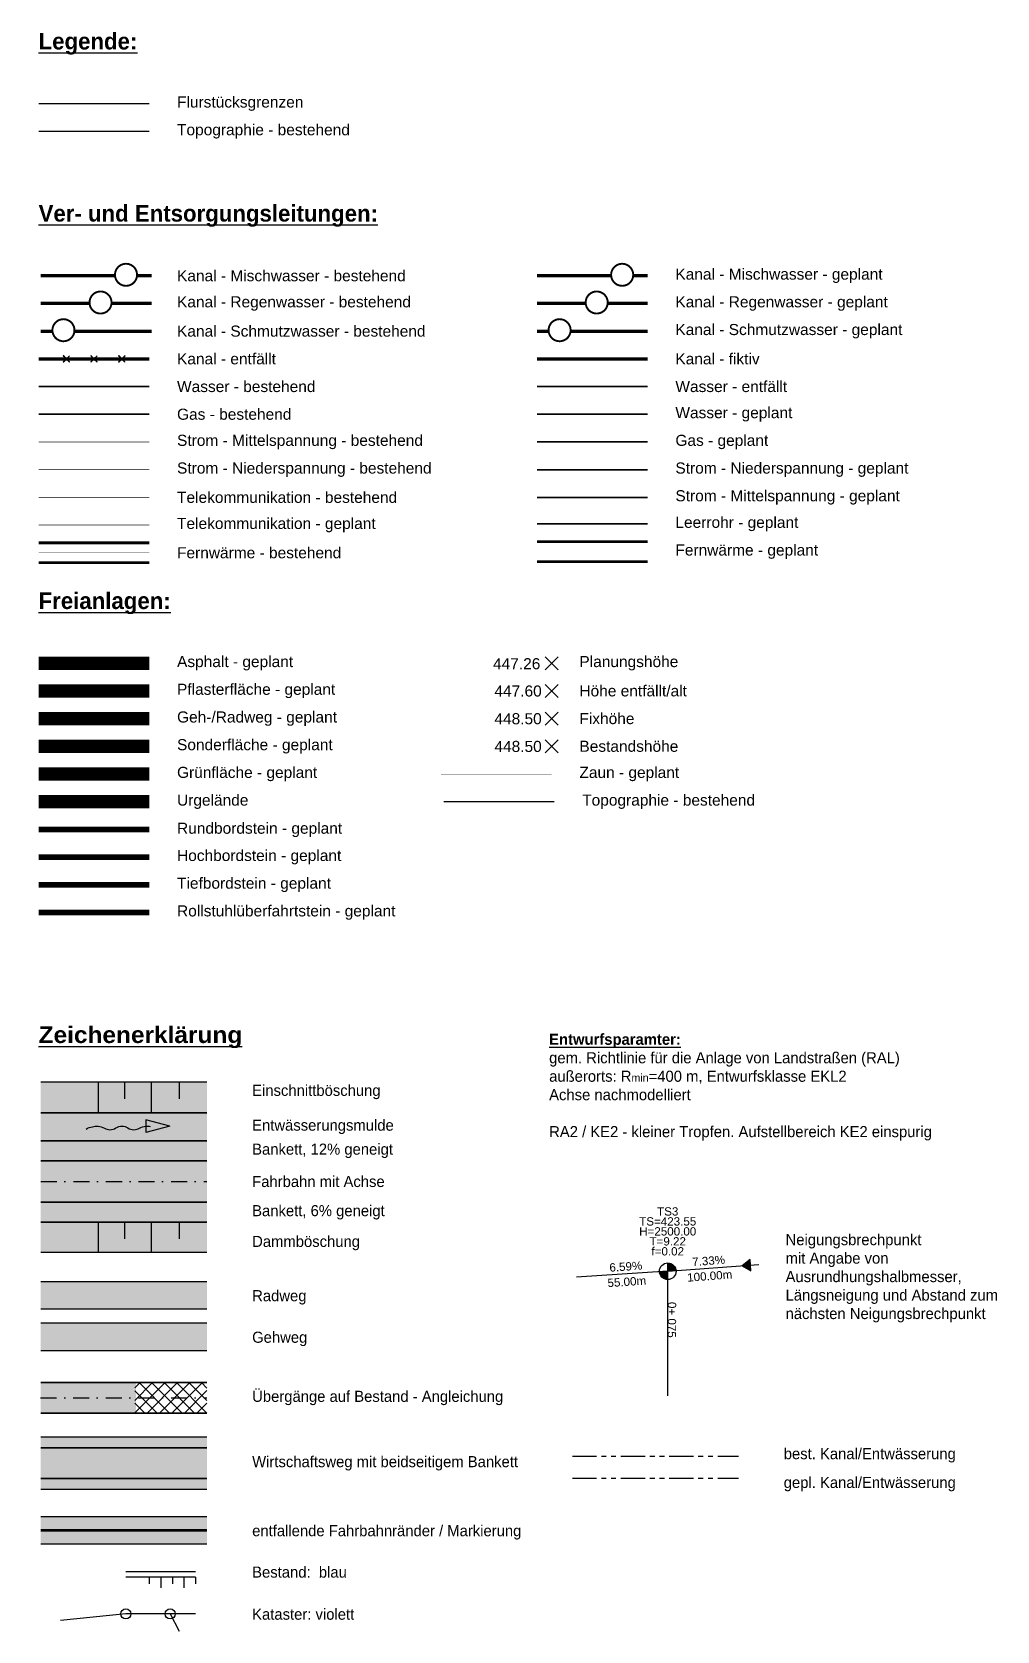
# Paper-space layout 'Legende' of a CAD drawing. Header units: metres. Extents: x 48 to 962, y 488 to 789.
# Drawn here: x 339.4 to 513.7, y 487.5 to 776.2 of the extents above; entities that cross this region are included whole.
import ezdxf
from ezdxf.enums import TextEntityAlignment as Align

# ---------------------------------------------------------------- set-up
doc = ezdxf.new("R2010")
doc.units = ezdxf.units.M
for name, pattern in [('DASHDOT', [5.789474, 2.894737, -1.447368, 0, -1.447368]), ('DASHED', [19.05, 12.7, -6.35]), ('PHANTOM2', [1.25, 0.625, -0.125, 0.125, -0.125, 0.125, -0.125])]:
    doc.linetypes.add(name, pattern=pattern)
for name, color, linetype in [('$P_INF_FL', 7, 'Continuous'), ('$P_INF_H', 7, 'Continuous'), ('$P_INF_NR', 7, 'Continuous'), ('$P_INF_X', 7, 'Continuous'), ('IBB-Allg-Kataster', 200, 'Continuous'), ('IBB-Allg-Topo-bestehend', 252, 'Continuous'), ('IBB-Ltg-Kanal-fiktiv', 133, 'Continuous'), ('IBB-Ltg-Leerrohr-gepl', 6, 'Continuous'), ('IBB-Ltg-Strom-MS-best', 1, 'Continuous'), ('IBB-Ltg-Strom-MS-gepl', 22, 'Continuous'), ('IBB-Ltg-Strom-NS-best', 31, 'Continuous'), ('IBB-Ltg-Strom-NS-gepl', 30, 'Continuous'), ('IBB-Ltg-Telekommunikation-best', 213, 'Continuous'), ('IBB-Ltg-Telekommunikation-gepl', 230, 'Continuous'), ('IBB-Ltg-Wasser-gepl', 5, 'Continuous'), ('IBB-Str-Einf-Hochbord', 20, 'Continuous'), ('IBB-Str-Einf-Rollstuhlüberfahrtstein', 220, 'Continuous'), ('IBB-Str-Einf-Rundbord', 151, 'Continuous'), ('IBB-Str-Einf-Tiefbord', 181, 'Continuous'), ('IBB-Str-Höhe-Bestand', 7, 'Continuous'), ('IBB-Str-Höhe-Entfällt', 40, 'Continuous'), ('IBB-Str-Höhe-Fix', 1, 'Continuous'), ('IBB-Str-Höhe-Planung', 5, 'Continuous'), ('IBB-Str-Sonderfläche', 134, 'Continuous'), ('IBB-Str-Zaun', 1, 'ZAUN4X')]:
    doc.layers.add(name, color=color, linetype=linetype)
for name, color, linetype, true_color in [('IBB-Ltg-Gas-bestehend', 7, 'Continuous', 0xc8e6aa), ('IBB-Ltg-Gas-geplant', 7, 'Continuous', 0x41621c), ('IBB-Ltg-Kanal-entf', 7, 'Continuous', 0xcfcf00), ('IBB-Ltg-Kanal-MW-best-Beschriftung', 7, 'Continuous', 0xb894db), ('IBB-Ltg-Kanal-MW-best-Leitung', 7, 'Continuous', 0xebe1f5), ('IBB-Ltg-Kanal-MW-gepl', 7, 'Continuous', 0x8649c2), ('IBB-Ltg-Kanal-RW-best-Beschriftung', 7, 'Continuous', 0x93ff70), ('IBB-Ltg-Kanal-RW-best-Leitung', 7, 'Continuous', 0xe0ffd6), ('IBB-Ltg-Kanal-RW-gepl', 7, 'Continuous', 0x2eb700), ('IBB-Ltg-Kanal-SW-best-Beschriftung', 7, 'Continuous', 0xc38888), ('IBB-Ltg-Kanal-SW-best-Leitung', 7, 'Continuous', 0xe5cccc), ('IBB-Ltg-Kanal-SW-gepl', 7, 'Continuous', 0x994d4d), ('IBB-Ltg-Wasser-best', 7, 'Continuous', 0xa0e1ff), ('IBB-Ltg-Wasser-entf', 7, 'Continuous', 0xbebd00), ('IBB-Str-Bankett', 7, 'Continuous', 0xd6ffa8), ('IBB-Str-Bösch-Damm', 7, 'Continuous', 0x89cd89), ('IBB-Str-Bösch-Einsch', 7, 'Continuous', 0xcdad89), ('IBB-Str-Fahrbahn', 7, 'Continuous', 0xcccccc), ('IBB-Str-Feldweg', 7, 'Continuous', 0xe3e3e3), ('IBB-Str-Gehweg', 7, 'Continuous', 0xffd6a8), ('IBB-Str-Mulde', 7, 'Continuous', 0xa8ffff), ('IBB-Str-Radweg', 7, 'Continuous', 0xffa8a8), ('IBB-Str-Topo-best', 7, 'Continuous', 0x007dff)]:
    doc.layers.add(name, color=color, linetype=linetype, true_color=true_color)
doc.styles.add('IBB-1_zu_1000', font='GOTHIC.TTF', dxfattribs={"height": 1.75})
doc.styles.add('IBB-1_zu_500', font='GOTHIC.TTF', dxfattribs={"height": 0.9})
doc.styles.get("Standard").update_dxf_attribs({"font": 'arial.ttf'})
doc.linetypes.add('ZAUN4X', pattern='A,0.625,[4,UHvermsym.shx,S=1,R=0,X=0,Y=0],0.625', length=1.25)

# ---------------------------------------------------------------- blocks, each defined once
blk = doc.blocks.new('PKT_2')
at = {"color": 0}
for p, q in [((-0.177, -0.177), (0.177, 0.177)), ((0.177, -0.177), (-0.177, 0.177))]:
    blk.add_line(p, q, dxfattribs=at)
at = {"layer": '$P_INF_FL', "color": 0}
blk.add_attdef('CODE', text='', height=0.4, dxfattribs=at).set_placement((0, 0.85), align=Align.CENTER)
at = {"layer": '$P_INF_H', "color": 0}
blk.add_attdef('H', text='', height=0.4, dxfattribs=at).set_placement((0, -0.7), align=Align.CENTER)
at = {"layer": '$P_INF_NR', "color": 0}
blk.add_attdef('NR', text='', height=0.4, dxfattribs=at).set_placement((0, 0.35), align=Align.CENTER)
at = {"layer": '$P_INF_X', "color": 0}
blk.add_attdef('X', text='', height=0.4, dxfattribs=at).set_placement((-0.45, -0.2), align=Align.RIGHT)
blk.add_attdef('Y', (0.35, -0.2), '', height=0.4, dxfattribs=at)
blk = doc.blocks.new('PKT_1')
at = {"color": 0}
for p, q in [((-0.177, -0.177), (0.177, 0.177)), ((0.177, -0.177), (-0.177, 0.177))]:
    blk.add_line(p, q, dxfattribs=at)
at = {"layer": '$P_INF_FL', "color": 0}
blk.add_attdef('CODE', text='', height=0.4, dxfattribs=at).set_placement((0, 0.85), align=Align.CENTER)
at = {"layer": '$P_INF_H', "color": 0}
blk.add_attdef('H', text='', height=0.4, dxfattribs=at).set_placement((0, -0.7), align=Align.CENTER)
at = {"layer": '$P_INF_NR', "color": 0}
blk.add_attdef('NR', text='', height=0.4, dxfattribs=at).set_placement((0, 0.35), align=Align.CENTER)
at = {"layer": '$P_INF_X', "color": 0}
blk.add_attdef('X', text='', height=0.4, dxfattribs=at).set_placement((-0.45, -0.2), align=Align.RIGHT)
blk.add_attdef('Y', (0.35, -0.2), '', height=0.4, dxfattribs=at)
blk = doc.blocks.new('ka_stillgelegt')
at = {"color": 1}
for points in [[(1.44, -1.39), (0.07, 0), (1.46, 1.37), (1.39, 1.44), (0, 0.07), (-1.37, 1.46), (-1.44, 1.39), (-0.07, 0), (-1.46, -1.37), (-1.39, -1.44), (0, -0.07), (1.37, -1.46)], [(1.43, -1.39), (0.06, 0), (1.44, 1.37), (1.39, 1.43), (0, 0.06), (-1.37, 1.44), (-1.43, 1.39), (-0.06, 0), (-1.44, -1.37), (-1.39, -1.43), (0, -0.06), (1.37, -1.44)], [(1.41, -1.39), (0.04, 0), (1.43, 1.37), (1.39, 1.41), (0, 0.04), (-1.37, 1.43), (-1.41, 1.39), (-0.04, 0), (-1.43, -1.37), (-1.39, -1.41), (0, -0.04), (1.37, -1.43)], [(1.4, -1.39), (0.03, 0), (1.42, 1.37), (1.39, 1.4), (0, 0.03), (-1.37, 1.42), (-1.4, 1.39), (-0.03, 0), (-1.42, -1.37), (-1.39, -1.4), (0, -0.03), (1.37, -1.42)], [(1.38, -1.39), (0.01, 0), (1.4, 1.37), (1.39, 1.38), (0, 0.01), (-1.37, 1.4), (-1.38, 1.39), (-0.01, 0), (-1.4, -1.37), (-1.39, -1.38), (0, -0.01), (1.37, -1.4)]]:
    blk.add_lwpolyline(points, close=True, dxfattribs=at)
blk = doc.blocks.new('RDax_TSymL')
at = {"color": 0}
blk.add_line((0, -15), (0, 1), dxfattribs=at)
blk.add_circle((0, 0), 1, dxfattribs=at)
for tag, p in [('ID', (0, 6.4)), ('TS', (0, 5.2)), ('T', (0, 2.8)), ('H', (0, 4)), ('f', (0, 1.6)), ('GRADV', (-5, 0.1)), ('GRADN', (5, 0.1))]:
    blk.add_attdef(tag, text='', height=1, dxfattribs=at).set_placement(p, align=Align.BOTTOM_CENTER)
for tag, p in [('LENV', (-5, -0.43)), ('LENN', (5, -0.43))]:
    blk.add_attdef(tag, text='', height=1, dxfattribs=at).set_placement(p, align=Align.TOP_CENTER)
blk.add_attdef('S', text='', height=1, rotation=269.7114, dxfattribs=at).set_placement((0.1, -15), align=Align.RIGHT)
blk = doc.blocks.new('BACH_PF')
at = {"color": 5}
for p, q in [((1.99, 0.63), (1.99, -0.53)), ((4.17, 0.05), (1.99, 0.63)), ((4.17, 0.05), (1.99, -0.53))]:
    blk.add_line(p, q, dxfattribs=at)
blk.add_lwpolyline([(-3.41, -0.21, -0.071521), (-2.83, 0, -0.093502), (-2.33, 0.05, -0.109513), (-1.75, -0.13, 0.131663), (-1.25, -0.27, 0.143778), (-0.71, -0.11, -0.143778), (-0.17, 0.05, -0.143778), (0.37, -0.11, 0.143778), (0.91, -0.27, 0.131663), (1.41, -0.13, -0.109513), (1.99, 0.05, -0.072617), (2.38, 0.03, -0.071521)], format="xyb", dxfattribs=at)
blk.add_solid([(1.99, -0.53), (4.17, 0.05), (1.99, 0.63)], dxfattribs=at)

psp = doc.layouts.new('Legende')

# ---------------------------------------------------------------- hatches: boundary and pattern name
psp.add_hatch(color=256).paths.add_polyline_path([(469.162, 553.577), (469.086, 554.624), (467.666, 553.467), (469.239, 552.53)])
at = {"layer": 'IBB-Str-Bankett'}
for points in [[(370.977, 576.038), (340.978, 576.038), (340.978, 572.438), (370.977, 572.438)], [(370.977, 564.938), (340.978, 564.938), (340.978, 561.338), (370.977, 561.338)], [(370.977, 522.585), (340.978, 522.585), (340.978, 520.585), (370.977, 520.585)], [(370.977, 515.085), (340.978, 515.085), (340.978, 513.085), (370.977, 513.085)]]:
    psp.add_hatch(color=256, dxfattribs=at).paths.add_polyline_path(points)
at = {"layer": 'IBB-Str-Bösch-Damm'}
for points in [[(351.328, 561.338), (340.978, 561.338), (340.978, 555.838), (351.328, 555.838)], [(351.328, 561.338), (351.328, 555.838), (360.928, 555.838), (360.928, 561.338)], [(370.977, 561.338), (360.928, 561.338), (360.928, 555.838), (370.977, 555.838)]]:
    psp.add_hatch(color=256, dxfattribs=at).paths.add_polyline_path(points)
at = {"layer": 'IBB-Str-Bösch-Einsch'}
for points in [[(351.328, 586.6), (340.978, 586.6), (340.978, 581.1), (351.328, 581.1)], [(351.328, 586.6), (351.328, 581.1), (360.928, 581.1), (360.928, 586.6)], [(370.977, 586.6), (360.928, 586.6), (360.928, 581.1), (370.977, 581.1)]]:
    psp.add_hatch(color=256, dxfattribs=at).paths.add_polyline_path(points)
at = {"layer": 'IBB-Str-Fahrbahn'}
for points in [[(370.977, 572.438), (340.978, 572.438), (340.978, 564.938), (370.977, 564.938)], [(358.177, 532.374), (340.978, 532.374), (340.978, 526.874), (358.177, 526.874)], [(340.978, 508.221), (340.978, 503.221), (370.977, 503.221), (370.977, 508.221)]]:
    psp.add_hatch(color=256, dxfattribs=at).paths.add_polyline_path(points)
h = psp.add_hatch(dxfattribs=at)
h.set_pattern_fill('ANSI37', color=256, scale=0.5, style=0)
h.set_pattern_definition([(45, (-635.7163, 285.325), (-1.122532, 1.122532), []), (135, (-635.7163, 285.325), (-1.122532, -1.122532), [])])
h.paths.add_polyline_path([(357.977, 532.374), (370.977, 532.374), (370.977, 526.874), (357.977, 526.874)])
at = {"layer": 'IBB-Str-Feldweg'}
psp.add_hatch(color=256, dxfattribs=at).paths.add_polyline_path([(370.977, 520.585), (340.978, 520.585), (340.978, 515.085), (370.977, 515.085)])
at = {"layer": 'IBB-Str-Gehweg'}
psp.add_hatch(color=256, dxfattribs=at).paths.add_polyline_path([(340.978, 543.141), (340.978, 538.141), (370.977, 538.141), (370.977, 543.141)])
at = {"layer": 'IBB-Str-Mulde'}
psp.add_hatch(color=256, dxfattribs=at).paths.add_polyline_path([(370.977, 581.1), (340.978, 581.1), (340.978, 576.038), (370.977, 576.038)])
at = {"layer": 'IBB-Str-Radweg'}
psp.add_hatch(color=256, dxfattribs=at).paths.add_polyline_path([(340.978, 550.641), (340.978, 545.641), (370.977, 545.641), (370.977, 550.641)])

# ---------------------------------------------------------------- linework, layer by layer
for q in [(437.738, 551.395, 1191.554), (470.658, 553.686, 1191.554)]:
    psp.add_line((454.202, 552.48, 1191.554), q)
at = {"color": 142, "linetype": 'DASHED', "ltscale": 0.3, "const_width": 0.5, "elevation": 1191.554}
psp.add_lwpolyline([(340.589, 683.962), (360.589, 683.962)], dxfattribs=at)
at = {"color": 142, "const_width": 0.5, "elevation": 1191.554}
psp.add_lwpolyline([(430.589, 684.166), (450.589, 684.166)], dxfattribs=at)
at = {"const_width": 0.02, "elevation": 1191.554}
for points in [[(340.589, 682.162), (360.589, 682.162)], [(430.589, 682.366), (450.589, 682.366)]]:
    psp.add_lwpolyline(points, dxfattribs=at)
at = {"color": 11, "linetype": 'DASHED', "ltscale": 0.3, "true_color": 0xff8080, "const_width": 0.5, "elevation": 1191.554}
psp.add_lwpolyline([(340.589, 680.362), (360.589, 680.362)], dxfattribs=at)
at = {"color": 1, "const_width": 0.5, "elevation": 1191.554}
psp.add_lwpolyline([(430.589, 680.566), (450.589, 680.566)], dxfattribs=at)
at = {"elevation": 1191.554}
for points in [[(370.977, 586.6), (340.978, 586.6)], [(351.328, 586.6), (351.328, 581.1)], [(356.128, 586.6), (356.128, 583.618)], [(360.928, 586.6), (360.928, 581.1)], [(365.953, 586.6), (365.953, 583.618)], [(370.977, 581.1), (340.978, 581.1)], [(340.978, 581.1), (370.977, 581.1)], [(370.977, 581.1), (340.978, 581.1)], [(370.977, 581.1), (340.978, 581.1)], [(370.977, 576.038), (340.978, 576.038)], [(340.978, 576.038), (370.977, 576.038)], [(370.977, 572.438), (340.978, 572.438)], [(340.978, 564.938), (370.977, 564.938)], [(370.977, 561.338), (340.978, 561.338)], [(340.978, 561.338), (370.977, 561.338)], [(351.328, 561.338), (351.328, 555.838)], [(356.128, 561.338), (356.128, 558.356)], [(360.928, 561.338), (360.928, 555.838)], [(365.953, 561.338), (365.953, 558.356)], [(370.977, 555.838), (340.978, 555.838)], [(469.162, 553.577), (469.086, 554.624), (467.666, 553.467), (469.239, 552.53), (469.162, 553.577)], [(340.978, 550.641), (370.977, 550.641)], [(370.977, 545.641), (340.978, 545.641)], [(340.978, 543.141), (370.977, 543.141)], [(370.977, 538.141), (340.978, 538.141)], [(370.977, 532.374), (340.978, 532.374)], [(340.978, 526.874), (370.977, 526.874)], [(340.978, 522.585), (370.977, 522.585)], [(370.977, 520.585), (340.978, 520.585)], [(340.978, 515.085), (370.977, 515.085)], [(370.977, 513.085), (340.978, 513.085)], [(340.978, 508.221), (370.977, 508.221)], [(370.977, 503.221), (340.978, 503.221)]]:
    psp.add_lwpolyline(points, dxfattribs=at)
at = {"ltscale": 0.2, "elevation": 1191.554}
for points in [[(340.978, 572.438), (370.977, 572.438)], [(370.977, 564.938), (340.978, 564.938)], [(340.978, 532.374), (370.977, 532.374)], [(370.977, 526.874), (340.978, 526.874)], [(340.978, 520.585), (370.977, 520.585)], [(370.977, 515.085), (340.978, 515.085)]]:
    psp.add_lwpolyline(points, dxfattribs=at)
at = {"color": 1, "linetype": 'DASHDOT', "elevation": 1191.554}
for points in [[(340.978, 568.688), (370.977, 568.688)], [(340.955, 529.624), (370.954, 529.624)]]:
    psp.add_lwpolyline(points, dxfattribs=at)
at = {"const_width": 1.5, "elevation": 1191.554}
for points in [[(454.202, 551.73, -0.3950607), (453.454, 552.431)], [(454.202, 553.23, -0.3929416), (454.95, 552.535)]]:
    psp.add_lwpolyline(points, format="xyb", dxfattribs=at)
at = {"linetype": 'PHANTOM2', "ltscale": 7, "elevation": 1191.554}
psp.add_lwpolyline([(436.978, 519.1), (466.977, 519.1)], dxfattribs=at)
at = {"color": 1, "linetype": 'PHANTOM2', "ltscale": 7, "elevation": 1191.554}
psp.add_lwpolyline([(436.978, 515.108), (466.977, 515.108)], dxfattribs=at)
at = {"color": 2, "linetype": 'DASHED', "ltscale": 0.2, "const_width": 0.5, "elevation": 1191.554}
psp.add_lwpolyline([(340.978, 505.729), (370.977, 505.729)], dxfattribs=at)
at = {"color": 251, "elevation": 1191.554}
psp.add_lwpolyline([(340.978, 505.729), (370.977, 505.729)], dxfattribs=at)
at = {"color": 200, "elevation": 1191.554}
psp.add_lwpolyline([(368.945, 490.639), (356.345, 490.639), (344.545, 489.439)], dxfattribs=at)
at = {"color": 205, "elevation": 1191.554}
psp.add_lwpolyline([(364.345, 490.639), (365.945, 487.543)], dxfattribs=at)
psp.add_circle((454.202, 552.48, 1191.554), 1.5)
at = {"color": 205}
for centre in [(356.345, 490.639, 1191.554), (364.345, 490.639, 1191.554)]:
    psp.add_circle(centre, 0.9, dxfattribs=at)
at = {"layer": 'IBB-Allg-Kataster', "lineweight": 0, "const_width": 0.25, "elevation": 1191.554}
psp.add_lwpolyline([(340.589, 763.229), (360.589, 763.229)], dxfattribs=at)
at = {"layer": 'IBB-Allg-Topo-bestehend', "lineweight": 0, "const_width": 0.25, "elevation": 1191.554}
psp.add_lwpolyline([(340.589, 758.229), (360.589, 758.229)], dxfattribs=at)
at = {"layer": 'IBB-Ltg-Gas-bestehend', "const_width": 0.3, "elevation": 1191.554}
psp.add_lwpolyline([(340.589, 707.162), (360.589, 707.162)], dxfattribs=at)
at = {"layer": 'IBB-Ltg-Gas-geplant', "const_width": 0.3, "elevation": 1191.554}
psp.add_lwpolyline([(430.589, 702.162), (450.589, 702.162)], dxfattribs=at)
at = {"layer": 'IBB-Ltg-Kanal-entf', "const_width": 0.6, "elevation": 1191.554}
psp.add_lwpolyline([(340.589, 717.162), (360.589, 717.162)], dxfattribs=at)
at = {"layer": 'IBB-Ltg-Kanal-fiktiv', "const_width": 0.6, "elevation": 1191.554}
psp.add_lwpolyline([(430.589, 717.162), (450.589, 717.162)], dxfattribs=at)
at = {"layer": 'IBB-Ltg-Kanal-MW-best-Beschriftung', "elevation": 1191.554}
psp.add_lwpolyline([(340.989, 732.162), (342.789, 732.162)], dxfattribs=at)
at = {"layer": 'IBB-Ltg-Kanal-MW-best-Leitung', "const_width": 0.35, "elevation": 1191.554}
psp.add_lwpolyline([(354.385, 732.34, 1), (358.365, 732.34, 1)], format="xyb", close=True, dxfattribs=at)
at = {"layer": 'IBB-Ltg-Kanal-MW-best-Leitung', "const_width": 0.6, "elevation": 1191.554}
for points in [[(340.989, 732.162), (354.459, 732.162)], [(358.189, 732.162), (360.989, 732.162)]]:
    psp.add_lwpolyline(points, dxfattribs=at)
at = {"layer": 'IBB-Ltg-Kanal-MW-gepl', "const_width": 0.35, "elevation": 1191.554}
psp.add_lwpolyline([(443.985, 732.34, 1), (447.965, 732.34, 1)], format="xyb", close=True, dxfattribs=at)
at = {"layer": 'IBB-Ltg-Kanal-MW-gepl', "const_width": 0.6, "elevation": 1191.554}
for points in [[(430.589, 732.162), (444.059, 732.162)], [(447.789, 732.162), (450.589, 732.162)]]:
    psp.add_lwpolyline(points, dxfattribs=at)
at = {"layer": 'IBB-Ltg-Kanal-RW-best-Beschriftung', "elevation": 1191.554}
psp.add_lwpolyline([(340.989, 727.162), (342.789, 727.162)], dxfattribs=at)
at = {"layer": 'IBB-Ltg-Kanal-RW-best-Leitung', "const_width": 0.6, "elevation": 1191.554}
for points in [[(340.989, 727.162), (349.859, 727.162)], [(353.689, 727.162), (360.989, 727.162)]]:
    psp.add_lwpolyline(points, dxfattribs=at)
at = {"layer": 'IBB-Ltg-Kanal-RW-best-Leitung', "const_width": 0.35, "elevation": 1191.554}
psp.add_lwpolyline([(349.785, 727.34, 1), (353.765, 727.34, 1)], format="xyb", close=True, dxfattribs=at)
at = {"layer": 'IBB-Ltg-Kanal-RW-gepl', "const_width": 0.6, "elevation": 1191.554}
for points in [[(430.589, 727.162), (439.459, 727.162)], [(443.289, 727.162), (450.589, 727.162)]]:
    psp.add_lwpolyline(points, dxfattribs=at)
at = {"layer": 'IBB-Ltg-Kanal-RW-gepl', "const_width": 0.35, "elevation": 1191.554}
psp.add_lwpolyline([(439.385, 727.34, 1), (443.365, 727.34, 1)], format="xyb", close=True, dxfattribs=at)
at = {"layer": 'IBB-Ltg-Kanal-SW-best-Beschriftung', "elevation": 1191.554}
psp.add_lwpolyline([(340.989, 722.162), (342.789, 722.162)], dxfattribs=at)
at = {"layer": 'IBB-Ltg-Kanal-SW-best-Leitung', "const_width": 0.35, "elevation": 1191.554}
psp.add_lwpolyline([(343.085, 722.34, 1), (347.065, 722.34, 1)], format="xyb", close=True, dxfattribs=at)
at = {"layer": 'IBB-Ltg-Kanal-SW-best-Leitung', "const_width": 0.6, "elevation": 1191.554}
for points in [[(340.989, 722.162), (343.159, 722.162)], [(347.089, 722.162), (360.989, 722.162)]]:
    psp.add_lwpolyline(points, dxfattribs=at)
at = {"layer": 'IBB-Ltg-Kanal-SW-gepl', "const_width": 0.35, "elevation": 1191.554}
psp.add_lwpolyline([(432.685, 722.34, 1), (436.665, 722.34, 1)], format="xyb", close=True, dxfattribs=at)
at = {"layer": 'IBB-Ltg-Kanal-SW-gepl', "const_width": 0.6, "elevation": 1191.554}
for points in [[(430.589, 722.162), (432.759, 722.162)], [(436.689, 722.162), (450.589, 722.162)]]:
    psp.add_lwpolyline(points, dxfattribs=at)
at = {"layer": 'IBB-Ltg-Leerrohr-gepl', "const_width": 0.3, "elevation": 1191.554}
psp.add_lwpolyline([(430.589, 687.366), (450.589, 687.366)], dxfattribs=at)
at = {"layer": 'IBB-Ltg-Strom-MS-best', "const_width": 0.1, "elevation": 1191.554}
psp.add_lwpolyline([(340.589, 702.162), (360.589, 702.162)], dxfattribs=at)
at = {"layer": 'IBB-Ltg-Strom-MS-gepl', "const_width": 0.3, "elevation": 1191.554}
psp.add_lwpolyline([(430.589, 692.162), (450.589, 692.162)], dxfattribs=at)
at = {"layer": 'IBB-Ltg-Strom-NS-best', "const_width": 0.1, "elevation": 1191.554}
psp.add_lwpolyline([(340.589, 697.162), (360.589, 697.162)], dxfattribs=at)
at = {"layer": 'IBB-Ltg-Strom-NS-gepl', "const_width": 0.3, "elevation": 1191.554}
psp.add_lwpolyline([(430.589, 697.162), (450.589, 697.162)], dxfattribs=at)
at = {"layer": 'IBB-Ltg-Telekommunikation-best', "const_width": 0.1, "elevation": 1191.554}
psp.add_lwpolyline([(340.589, 692.162), (360.589, 692.162)], dxfattribs=at)
at = {"layer": 'IBB-Ltg-Telekommunikation-gepl', "const_width": 0.1, "elevation": 1191.554}
psp.add_lwpolyline([(340.589, 687.162), (360.589, 687.162)], dxfattribs=at)
at = {"layer": 'IBB-Ltg-Wasser-best', "const_width": 0.3, "elevation": 1191.554}
psp.add_lwpolyline([(340.589, 712.162), (360.589, 712.162)], dxfattribs=at)
at = {"layer": 'IBB-Ltg-Wasser-entf', "const_width": 0.3, "elevation": 1191.554}
psp.add_lwpolyline([(430.589, 712.162), (450.589, 712.162)], dxfattribs=at)
at = {"layer": 'IBB-Ltg-Wasser-gepl', "const_width": 0.3, "elevation": 1191.554}
psp.add_lwpolyline([(430.589, 707.162), (450.589, 707.162)], dxfattribs=at)
at = {"layer": 'IBB-Str-Bankett', "const_width": 2.398, "elevation": 1191.554}
psp.add_lwpolyline([(340.589, 642.229), (360.589, 642.229)], dxfattribs=at)
at = {"layer": 'IBB-Str-Bösch-Einsch', "const_width": 2.398, "elevation": 1191.554}
psp.add_lwpolyline([(340.589, 637.229), (360.589, 637.229)], dxfattribs=at)
at = {"layer": 'IBB-Str-Einf-Hochbord', "const_width": 1, "elevation": 1191.554}
psp.add_lwpolyline([(340.589, 627.23), (360.589, 627.23)], dxfattribs=at)
at = {"layer": 'IBB-Str-Einf-Rollstuhlüberfahrtstein', "const_width": 1, "elevation": 1191.554}
psp.add_lwpolyline([(340.589, 617.23), (360.589, 617.23)], dxfattribs=at)
at = {"layer": 'IBB-Str-Einf-Rundbord', "const_width": 1, "elevation": 1191.554}
psp.add_lwpolyline([(340.589, 632.23), (360.589, 632.23)], dxfattribs=at)
at = {"layer": 'IBB-Str-Einf-Tiefbord', "const_width": 1, "elevation": 1191.554}
psp.add_lwpolyline([(340.589, 622.23), (360.589, 622.23)], dxfattribs=at)
at = {"layer": 'IBB-Str-Fahrbahn', "const_width": 2.398, "elevation": 1191.554}
psp.add_lwpolyline([(340.589, 662.229), (360.589, 662.229)], dxfattribs=at)
at = {"layer": 'IBB-Str-Gehweg', "const_width": 2.398, "elevation": 1191.554}
psp.add_lwpolyline([(340.589, 657.229), (360.589, 657.229)], dxfattribs=at)
at = {"layer": 'IBB-Str-Radweg', "const_width": 2.398, "elevation": 1191.554}
psp.add_lwpolyline([(340.589, 652.229), (360.589, 652.229)], dxfattribs=at)
at = {"layer": 'IBB-Str-Sonderfläche', "const_width": 2.398, "elevation": 1191.554}
psp.add_lwpolyline([(340.589, 647.229), (360.589, 647.229)], dxfattribs=at)
at = {"layer": 'IBB-Str-Topo-best', "lineweight": 0, "const_width": 0.25, "elevation": 1191.554}
psp.add_lwpolyline([(413.755, 637.229), (433.755, 637.229)], dxfattribs=at)
at = {"layer": 'IBB-Str-Topo-best', "elevation": 1191.554}
for points in [[(368.945, 498.239), (356.345, 498.239)], [(368.945, 497.239), (356.345, 497.239)], [(360.544, 497.239), (360.544, 496.062)], [(362.644, 497.239), (362.644, 495.344)], [(364.744, 497.239), (364.744, 496.062)], [(366.845, 497.239), (366.845, 495.344)], [(368.945, 497.239), (368.945, 496.062)]]:
    psp.add_lwpolyline(points, dxfattribs=at)
at = {"layer": 'IBB-Str-Zaun', "ltscale": 5, "const_width": 0.05, "elevation": 1191.554}
psp.add_lwpolyline([(413.255, 642.229), (433.255, 642.229)], dxfattribs=at)

# ---------------------------------------------------------------- block references
at = {"xscale": 0.4, "yscale": 0.4, "zscale": 0.4}
for p in [(345.614, 717.162, 1191.554), (350.59, 717.162, 1191.554), (355.614, 717.162, 1191.554)]:
    psp.add_blockref('ka_stillgelegt', p, dxfattribs=at)
at = {"xscale": 2, "yscale": 2, "zscale": 2, "rotation": 360}
psp.add_blockref('BACH_PF', (355.978, 578.569, 1191.554), dxfattribs=at)
ref = psp.add_blockref('RDax_TSymL', (454.202, 552.48, 1191.554), dxfattribs=dict(xscale=1.5, yscale=1.5, zscale=1.5))
ref.add_attrib('S', '0+ 075', dxfattribs={"height": 1.5, "rotation": 269.71129}).set_placement((454.202, 540.479, 1191.554), align=Align.RIGHT)
ref.add_attrib('H', 'H=2500.00', dxfattribs={"height": 1.5}).set_placement((454.202, 558.48, 1191.554), align=Align.BOTTOM_CENTER)
ref.add_attrib('T', 'T=9.22', dxfattribs={"height": 1.5}).set_placement((454.202, 556.68, 1191.554), align=Align.BOTTOM_CENTER)
ref.add_attrib('f', 'f=0.02', dxfattribs={"height": 1.5}).set_placement((454.202, 554.88, 1191.554), align=Align.BOTTOM_CENTER)
ref.add_attrib('GRADV', '6.59%', dxfattribs={"height": 1.5, "rotation": 3.7719}).set_placement((446.709, 552.137, 1191.554), align=Align.BOTTOM_CENTER)
ref.add_attrib('LENV', '55.00m', dxfattribs={"height": 1.5, "rotation": 3.7719}).set_placement((446.761, 551.339, 1191.554), align=Align.TOP_CENTER)
ref.add_attrib('GRADN', '7.33%', dxfattribs={"height": 1.5, "rotation": 4.19228}).set_placement((461.671, 553.178, 1191.554), align=Align.BOTTOM_CENTER)
ref.add_attrib('LENN', '100.00m', dxfattribs={"height": 1.5, "rotation": 4.19228}).set_placement((461.73, 552.381, 1191.554), align=Align.TOP_CENTER)
ref.add_attrib('TS', 'TS=423.55', dxfattribs={"height": 1.5}).set_placement((454.202, 560.28, 1191.554), align=Align.BOTTOM_CENTER)
ref.add_attrib('ID', 'TS3', dxfattribs={"height": 1.5}).set_placement((454.202, 562.08, 1191.554), align=Align.BOTTOM_CENTER)
at = {"layer": 'IBB-Str-Höhe-Bestand'}
ref = psp.add_blockref('PKT_1', (433.255, 647.229, 1191.554), dxfattribs=dict(at, xscale=6.660272804999999, yscale=6.660272804999999, zscale=6.660272804999999))
ref.add_attrib('H', '448.50', dxfattribs={"layer": '$P_INF_H', "color": 0, "height": 1.9981}).set_placement((427.181, 646.217, 1197.956), align=Align.CENTER)
at = {"layer": 'IBB-Str-Höhe-Entfällt', "color": 40}
ref = psp.add_blockref('PKT_1', (433.255, 657.229, 1191.554), dxfattribs=dict(at, xscale=6.660272804999999, yscale=6.660272804999999, zscale=6.660272804999999))
ref.add_attrib('H', '447.60', dxfattribs={"layer": '$P_INF_H', "color": 40, "height": 1.9981}).set_placement((427.181, 656.217, 1197.956), align=Align.CENTER)
at = {"layer": 'IBB-Str-Höhe-Fix'}
ref = psp.add_blockref('PKT_1', (433.255, 652.229, 1191.554), dxfattribs=dict(at, xscale=6.660272804999999, yscale=6.660272804999999, zscale=6.660272804999999))
ref.add_attrib('H', '448.50', dxfattribs={"layer": '$P_INF_H', "color": 0, "height": 1.9981}).set_placement((427.181, 651.217, 1197.956), align=Align.CENTER)
at = {"layer": 'IBB-Str-Höhe-Planung', "color": 5}
ref = psp.add_blockref('PKT_2', (433.255, 662.229, 1191.554), dxfattribs=dict(at, xscale=6.660272804999999, yscale=6.660272804999999, zscale=6.660272804999999))
ref.add_attrib('H', '447.26', dxfattribs={"layer": '$P_INF_H', "color": 5, "height": 1.9981}).set_placement((426.93, 661.144), align=Align.CENTER)

# ---------------------------------------------------------------- texts
at = {"attachment_point": 4}
for s, insert, char_height, width in [('\\L\\fCentury Gothic|b1|i0|c0|p34;Legende:', (340.589, 774.048, 1191.554), 2.99996, 76.33627), ('Flurstücksgrenzen', (365.589, 763.229, 1191.554), 1.99998, 46.76628), ('Topographie - bestehend', (365.589, 758.229, 1191.554), 1.99998, 46.76628), ('\\L\\fCentury Gothic|b1|i0|c0|p34;Ver- und Entsorgungsleitungen:', (340.589, 742.981, 1191.554), 3, 64.77453), ('Kanal - Mischwasser - bestehend', (365.589, 732.162, 1191.554), 2, 46.76685), ('Kanal - Mischwasser - geplant', (455.589, 732.162, 1191.554), 2, 46.76685), ('Kanal - Regenwasser - bestehend', (365.589, 727.162, 1191.554), 2, 46.76685), ('Kanal - Regenwasser - geplant', (455.589, 727.162, 1191.554), 2, 46.76685), ('Kanal - Schmutzwasser - bestehend', (365.589, 722.162, 1191.554), 2, 48.93471), ('Kanal - Schmutzwasser - geplant', (455.589, 722.162, 1191.554), 2, 48.93471), ('Kanal - entfällt', (365.589, 717.162, 1191.554), 2, 48.93471), ('Kanal - fiktiv', (455.589, 717.162, 1191.554), 2, 48.93471), ('Wasser - bestehend', (365.589, 712.162, 1191.554), 2, 27.54517), ('Wasser - entfällt', (455.589, 712.162, 1191.554), 2, 27.54517), ('Gas - bestehend', (365.589, 707.162, 1191.554), 2, 27.54517), ('Wasser - geplant', (455.589, 707.162, 1191.554), 2, 27.54517), ('Strom - Mittelspannung - bestehend', (365.589, 702.162, 1191.554), 2, 48.25993), ('Gas - geplant', (455.589, 702.162, 1191.554), 2, 27.54517), ('Strom - Niederspannung - bestehend', (365.589, 697.162, 1191.554), 2, 52.48896), ('Strom - Niederspannung - geplant', (455.589, 697.162, 1191.554), 2, 47.06265), ('Telekommunikation - bestehend', (365.589, 692.162, 1191.554), 2, 46.52987), ('Strom - Mittelspannung - geplant', (455.589, 692.162, 1191.554), 2, 47.06265), ('Telekommunikation - geplant', (365.589, 687.162, 1191.554), 2, 46.52987), ('Leerrohr - geplant', (455.589, 687.366, 1191.554), 2, 27.54517), ('Fernwärme - bestehend', (365.589, 682.162, 1191.554), 2, 46.52987), ('Fernwärme - geplant', (455.589, 682.366, 1191.554), 2, 46.52987), ('\\L\\fCentury Gothic|b1|i0|c0|p34;Freianlagen:', (340.589, 673.048, 1191.554), 2.99996, 76.33627), ('Asphalt - geplant', (365.589, 662.229, 1191.554), 1.99998, 46.76628), ('Planungshöhe', (438.255, 662.229, 1191.554), 1.99998, 44.16591), ('Pflasterfläche - geplant', (365.589, 657.229, 1191.554), 1.99998, 46.76628), ('Höhe entfällt/alt', (438.255, 657.229, 1191.554), 1.99998, 32.73178), ('Geh-/Radweg - geplant', (365.589, 652.229, 1191.554), 1.99998, 46.76628), ('Fixhöhe', (438.255, 652.229, 1191.554), 2, 32.73178), ('Sonderfläche - geplant', (365.589, 647.229, 1191.554), 1.99998, 48.93412), ('Bestandshöhe', (438.255, 647.229, 1191.554), 1.99998, 32.73178), ('Grünfläche - geplant', (365.589, 642.229, 1191.554), 1.99998, 48.93412), ('Zaun - geplant', (438.255, 642.229, 1191.554), 1.99998, 32.73178), ('Urgelände', (365.589, 637.229, 1191.554), 2, 48.93412), ('Topographie - bestehend', (438.755, 637.229, 1191.554), 1.99998, 46.76628), ('Rundbordstein - geplant', (365.589, 632.152, 1191.554), 1.99998, 48.93412), ('Hochbordstein - geplant', (365.589, 627.23, 1191.554), 1.99998, 48.93412), ('Tiefbordstein - geplant', (365.589, 622.23, 1191.554), 1.99998, 48.93412), ('Rollstuhlüberfahrtstein - geplant', (365.589, 617.23, 1191.554), 1.99998, 48.93412)]:
    psp.add_mtext(s, dxfattribs=dict(at, insert=insert, char_height=char_height, width=width))
for s, insert, char_height, width, attachment_point, style in [('\\L\\fCentury Gothic|b1|i0|c0|p34;\\W1.1;Zeichenerklärung', (340.589, 594.712, 1191.554), 3, 76.33627, 4, 'IBB-1_zu_1000'), ('{\\L\\fCentury Gothic|b1|i0|c0|p34;Entwurfsparamter:}\\Pgem. Richtlinie für die Anlage von Landstraßen (RAL)\\Paußerorts: R{\\H0.72x;min}=400 m, Entwurfsklasse EKL2\\PAchse nachmodelliert \\P\\PRA2 / KE2 - kleiner Tropfen. Aufstellbereich KE2 einspurig ', (432.789, 595.354, 1191.554), 2, 103.99249, 1, 'IBB-1_zu_500'), ('Einschnittböschung', (379.155, 584.831, 1191.554), 2, 59.10941, 4, 'IBB-1_zu_1000'), ('Entwässerungsmulde', (379.155, 578.55, 1191.554), 2, 59.10941, 4, 'IBB-1_zu_1000'), ('Bankett, 12% geneigt', (379.155, 574.218, 1191.554), 2, 59.10941, 4, 'IBB-1_zu_1000'), ('Fahrbahn mit Achse', (379.155, 568.669, 1191.554), 2, 59.10941, 4, 'IBB-1_zu_1000'), ('Bankett, 6% geneigt', (379.155, 563.119, 1191.554), 2, 59.10941, 4, 'IBB-1_zu_1000'), ('Dammböschung', (379.155, 557.569, 1191.554), 2, 59.10941, 4, 'IBB-1_zu_1000'), ('Neigungsbrechpunkt \\Pmit Angabe von Ausrundhungshalbmesser, Längsneigung und Abstand zum nächsten Neigungsbrechpunkt\\P', (475.486, 559.186, 1191.554), 2, 46, 1, 'IBB-1_zu_500'), ('Radweg', (379.155, 547.77, 1191.554), 2, 46.76628, 4, 'IBB-1_zu_1000'), ('Gehweg', (379.155, 540.27, 1191.554), 2, 46.76628, 4, 'IBB-1_zu_1000'), ('Übergänge auf Bestand - Angleichung ', (379.155, 529.604, 1191.554), 2, 59.10941, 4, 'IBB-1_zu_1000'), ('best. Kanal/Entwässerung', (475.155, 519.258, 1191.554), 2, 46.76628, 4, 'IBB-1_zu_1000'), ('Wirtschaftsweg mit beidseitigem Bankett ', (379.155, 517.816, 1191.554), 2, 59.10941, 4, 'IBB-1_zu_1000'), ('gepl. Kanal/Entwässerung', (475.155, 514.063, 1191.554), 2, 41.33238, 4, 'IBB-1_zu_1000'), ('entfallende Fahrbahnränder / Markierung  ', (379.155, 505.35, 1191.554), 2, 46.76628, 4, 'IBB-1_zu_1000'), ('Bestand:  \\c16743680;blau', (379.155, 498.167, 1191.554), 2, 46.76628, 4, 'IBB-1_zu_1000'), ('Kataster: \\C200;violett', (379.155, 490.567, 1191.554), 2, 46.76628, 4, 'IBB-1_zu_1000')]:
    psp.add_mtext(s, dxfattribs=dict(insert=insert, char_height=char_height, width=width, attachment_point=attachment_point, style=style))

doc.saveas('drawing.dxf')
